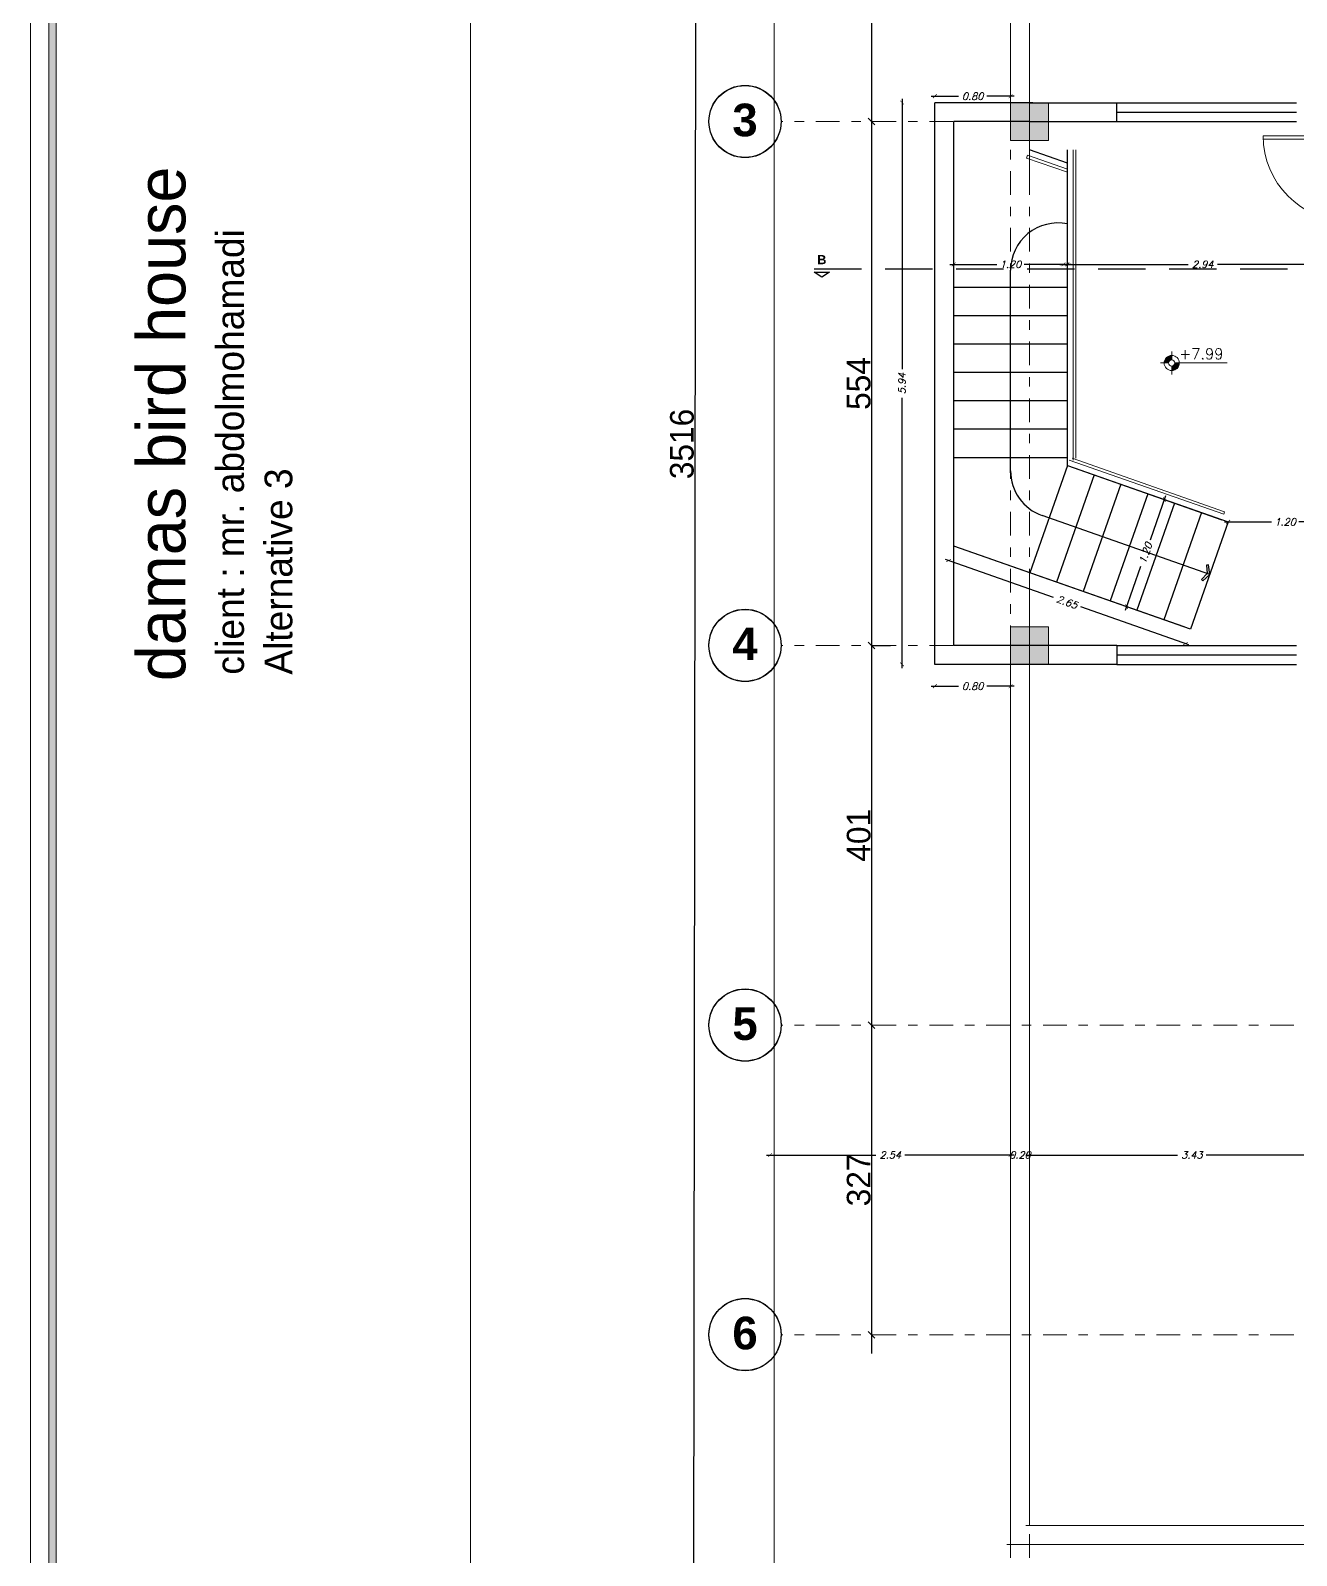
# Model space of a CAD drawing. Header units: metres. Extents: x 294 to 1101, y -498 to -355.
# Drawn here: x 568.77 to 582.14, y -400.79 to -384.67 of the extents above; entities that cross this region are included whole.
import ezdxf

# ---------------------------------------------------------------- set-up
doc = ezdxf.new("R2010")
doc.units = ezdxf.units.M
doc.linetypes.add('DASHDOT2', pattern=[0.5, 0.25, -0.125, 0, -0.125])
doc.linetypes.add('DASHED', pattern=[0.75, 0.5, -0.25])
for name, color, linetype, lineweight in [('19-JARDINERIA', 80, 'Continuous', 0), ('2', 2, 'Continuous', 13), ('axe', 12, 'DASHDOT2', 9), ('clumn', 40, 'Continuous', 13), ('D', 2, 'Continuous', 13), ('dor', 30, 'Continuous', 13), ('elev1', 134, 'Continuous', 13), ('fur', 251, 'Continuous', 9), ('land', 96, 'Continuous', 15), ('wall', 7, 'Continuous', 25)]:
    doc.layers.add(name, color=color, linetype=linetype, lineweight=lineweight)
for name, color, linetype in [('4', 4, 'Continuous'), ('dim', 156, 'Continuous'), ('stair', 142, 'Continuous'), ('text', 3, 'Continuous'), ('win', 206, 'Continuous')]:
    doc.layers.add(name, color=color, linetype=linetype)
doc.styles.add('alalala', font='bgothm.ttf', dxfattribs={"height": 0.2})
doc.styles.add('ITALICC', font='italicc')
doc.styles.add('ROMAND', font='romand.shx', dxfattribs={"height": 0.2})
doc.dimstyles.new('dim200', dxfattribs={"dimscale": 0.4, "dimtxt": 0.1885, "dimasz": 0.1, "dimexe": 0.15, "dimexo": 0.25, "dimgap": 0.07, "dimtad": 0, "dimzin": 0, "dimdsep": 46, "dimtxsty": 'ITALICC', "dimblk": 'ARCHTICK', "dimcen": 0.09, "dimdle": 0.1, "dimse1": 1, "dimse2": 1, "dimclrd": 211, "dimclrt": 3, "dimadec": 0, "dimazin": 0, "dimtfac": 1, "dimtix": 1, "dimtofl": 0, "dimtmove": 0, "dimatfit": 3, "dimldrblk": 'ARCHTICK', "dimfxl": 1, "dimtolj": 1, "dimtzin": 0, "dimlwd": 25, "dimarcsym": 0})
doc.dimstyles.new('DIMA', dxfattribs={"dimtxt": 0.25, "dimasz": 0.07, "dimexe": 0.2, "dimexo": 0.2, "dimgap": 0.01, "dimtad": 1, "dimdec": 0, "dimlfac": 100, "dimrnd": 1, "dimzin": 0, "dimdsep": 46, "dimtxsty": 'Standard', "dimblk1": 'OBLIQUE', "dimblk2": 'OBLIQUE', "dimsah": 1, "dimcen": 0.09, "dimdle": 0.2, "dimclrd": 1, "dimclre": 1, "dimclrt": 2, "dimadec": 0, "dimazin": 0, "dimtfac": 1, "dimtdec": 0, "dimtofl": 0, "dimtmove": 2, "dimatfit": 3, "dimldrblk": 'OBLIQUE', "dimfxl": 1, "dimtolj": 1, "dimtzin": 0, "dimarcsym": 0})

# ---------------------------------------------------------------- blocks, each defined once
blk = doc.blocks.new('_OBLIQUE')
at = {"color": 0, "linetype": 'ByBlock'}
blk.add_line((-0.5, -0.5), (0.5, 0.5), dxfattribs=at)
blk = doc.blocks.new('*D123')
at = {"layer": 'DEFPOINTS', "color": 0, "transparency": 16777216}
for p in [(576.626, -371.466), (575.764, -406.621), (576.582, -406.622)]:
    blk.add_point(p, dxfattribs=at)
at = {"layer": 'wall', "color": 1, "lineweight": -2, "transparency": 16777216}
for p, q in [((575.808, -371.265), (575.764, -406.821)), ((576.426, -371.465), (575.608, -371.464)), ((576.382, -406.622), (575.564, -406.621))]:
    blk.add_line(p, q, dxfattribs=at)
at = {"layer": 'wall', "color": 1, "lineweight": -2, "transparency": 16777216, "xscale": 0.07, "yscale": 0.07, "zscale": 0.07}
for p, rotation in [((575.808, -371.465), 89.92916281590118), ((575.764, -406.621), 269.9291628159012)]:
    blk.add_blockref('_OBLIQUE', p, dxfattribs=dict(at, rotation=rotation))
at = {"layer": 'wall', "color": 2, "transparency": 16777216, "insert": (575.651, -389.043), "char_height": 0.25, "attachment_point": 5, "rotation": 89.9292}
blk.add_mtext('\\A1;3516', dxfattribs=at)
blk = doc.blocks.new('D100r')
at = {"layer": 'dor'}
for p, q in [((-99.085, -11.965), (-99.085, -12.865)), ((-99.05, -12.865), (-99.05, -11.965)), ((-100, -12.87), (-100, -12.85)), ((-100, -12.85), (-99.97, -12.85)), ((-99.97, -12.85), (-99.97, -12.88)), ((-99.97, -12.88), (-99.95, -12.88)), ((-99.95, -12.88), (-99.95, -13)), ((-99.085, -12.865), (-99.05, -12.865)), ((-99.05, -12.88), (-99.05, -13)), ((-99.03, -12.88), (-99.05, -12.88)), ((-99, -12.85), (-99.03, -12.85)), ((-99.03, -12.85), (-99.03, -12.88)), ((-99, -12.87), (-99, -12.85)), ((-100, -13), (-100, -12.98)), ((-99.95, -13), (-100, -13)), ((-99.05, -13), (-99, -13)), ((-99, -13), (-99, -12.98))]:
    blk.add_line(p, q, dxfattribs=at)
blk.add_arc((-99.05, -12.865), 0.9, 90, 180, dxfattribs=at)
blk = doc.blocks.new('A$C6C9229B2')
at = {"layer": 'dim'}
h = blk.add_hatch(color=256, dxfattribs=at)
h.paths.add_polyline_path([(0.294, 0.376), (0.294, 0.492, 0.414214), (0.098, 0.296), (0.214, 0.296, -0.414214)])
h.paths.add_polyline_path([(0.49, 0.296), (0.373, 0.296, -0.414214), (0.294, 0.217), (0.294, 0.1, 0.414214)])
at = {"layer": '2'}
for p, q in [((0.294, 0.592), (0.294, 0.376)), ((0, 0.296), (0.214, 0.296)), ((0.294, 0.217), (0.294, 0)), ((0.373, 0.296), (1.727, 0.296))]:
    blk.add_line(p, q, dxfattribs=at)
for radius in [0.196, 0.0796]:
    blk.add_circle((0.294, 0.296), radius, dxfattribs=at)
blk = doc.blocks.new('_ArchTick')
at = {"color": 0, "linetype": 'ByBlock', "const_width": 0.15}
blk.add_lwpolyline([(-0.5, -0.5), (0.5, 0.5)], dxfattribs=at)
blk = doc.blocks.new('*D130')
at = {"layer": 'DEFPOINTS', "color": 0, "transparency": 16777216}
for p in [(580.746, -389.629), (580.746, -389.629), (580.349, -390.762)]:
    blk.add_point(p, dxfattribs=at)
at = {"layer": 'stair', "color": 211, "linetype": 'Continuous', "lineweight": 25, "transparency": 16777216}
for p, q in [((580.76, -389.592), (580.596, -390.059)), ((580.336, -390.8), (580.5, -390.332))]:
    blk.add_line(p, q, dxfattribs=at)
at = {"layer": 'stair', "color": 211, "lineweight": 25, "transparency": 16777216, "xscale": 0.04000000000000001, "yscale": 0.04000000000000001, "zscale": 0.04000000000000001}
for p, rotation in [((580.746, -389.629), 70.67385608862844), ((580.349, -390.762), 250.6738560886284)]:
    blk.add_blockref('_ArchTick', p, dxfattribs=dict(at, rotation=rotation))
at = {"layer": 'stair', "color": 3, "transparency": 16777216, "insert": (580.548, -390.196), "char_height": 0.0754, "attachment_point": 5, "rotation": 70.6739, "style": 'ITALICC'}
blk.add_mtext('\\A1;1.20', dxfattribs=at)
blk = doc.blocks.new('*D251')
at = {"layer": 'DEFPOINTS', "color": 0, "transparency": 16777216}
for p in [(578.522, -387.145), (579.722, -387.145), (579.722, -387.145)]:
    blk.add_point(p, dxfattribs=at)
at = {"layer": 'wall', "color": 211, "linetype": 'Continuous', "lineweight": 25, "transparency": 16777216}
for p, q in [((578.482, -387.145), (578.977, -387.145)), ((579.762, -387.145), (579.267, -387.145))]:
    blk.add_line(p, q, dxfattribs=at)
at = {"layer": 'wall', "color": 211, "lineweight": 25, "transparency": 16777216, "xscale": 0.04000000000000001, "yscale": 0.04000000000000001, "zscale": 0.04000000000000001, "rotation": 180}
blk.add_blockref('_ArchTick', (578.522, -387.145), dxfattribs=at)
at = {"layer": 'wall', "color": 211, "lineweight": 25, "transparency": 16777216, "xscale": 0.04000000000000001, "yscale": 0.04000000000000001, "zscale": 0.04000000000000001}
blk.add_blockref('_ArchTick', (579.722, -387.145), dxfattribs=at)
at = {"layer": 'wall', "color": 3, "transparency": 16777216, "insert": (579.122, -387.145), "char_height": 0.0754, "attachment_point": 5, "style": 'ITALICC'}
blk.add_mtext('\\A1;1.20', dxfattribs=at)
blk = doc.blocks.new('*D252')
at = {"layer": 'DEFPOINTS', "color": 0, "transparency": 16777216}
for p in [(578.522, -390.121), (581.024, -390.998), (580.97, -391.152)]:
    blk.add_point(p, dxfattribs=at)
at = {"layer": 'wall', "color": 211, "linetype": 'Continuous', "lineweight": 25, "transparency": 16777216}
for p, q in [((578.431, -390.261), (579.572, -390.662)), ((581.007, -391.165), (579.866, -390.764))]:
    blk.add_line(p, q, dxfattribs=at)
at = {"layer": 'wall', "color": 211, "lineweight": 25, "transparency": 16777216, "xscale": 0.04000000000000001, "yscale": 0.04000000000000001, "zscale": 0.04000000000000001}
for p, rotation in [((578.468, -390.274), 160.6738560886308), ((580.97, -391.152), 340.6738560886308)]:
    blk.add_blockref('_ArchTick', p, dxfattribs=dict(at, rotation=rotation))
at = {"layer": 'wall', "color": 3, "transparency": 16777216, "insert": (579.719, -390.713), "char_height": 0.0754, "attachment_point": 5, "rotation": 340.6739, "style": 'ITALICC'}
blk.add_mtext('\\A1;2.65', dxfattribs=at)
blk = doc.blocks.new('*D253')
at = {"layer": 'DEFPOINTS', "color": 0, "transparency": 16777216}
for p in [(579.682, -387.145), (582.625, -387.145), (582.625, -389.964)]:
    blk.add_point(p, dxfattribs=at)
at = {"layer": 'wall', "color": 211, "linetype": 'Continuous', "lineweight": 25, "transparency": 16777216}
for p, q in [((579.642, -387.145), (581, -387.145)), ((582.665, -387.145), (581.307, -387.145))]:
    blk.add_line(p, q, dxfattribs=at)
at = {"layer": 'wall', "color": 211, "lineweight": 25, "transparency": 16777216, "xscale": 0.04000000000000001, "yscale": 0.04000000000000001, "zscale": 0.04000000000000001, "rotation": 180}
blk.add_blockref('_ArchTick', (579.682, -387.145), dxfattribs=at)
at = {"layer": 'wall', "color": 211, "lineweight": 25, "transparency": 16777216, "xscale": 0.04000000000000001, "yscale": 0.04000000000000001, "zscale": 0.04000000000000001}
blk.add_blockref('_ArchTick', (582.625, -387.145), dxfattribs=at)
at = {"layer": 'wall', "color": 3, "transparency": 16777216, "insert": (581.153, -387.145), "char_height": 0.0754, "attachment_point": 5, "style": 'ITALICC'}
blk.add_mtext('\\A1;2.94', dxfattribs=at)
blk = doc.blocks.new('*D127')
at = {"layer": 'DEFPOINTS', "color": 0, "transparency": 16777216}
for p in [(581.753, -385.437), (582.293, -385.437), (582.293, -385.637)]:
    blk.add_point(p, dxfattribs=at)
at = {"layer": 'wall', "color": 211, "linetype": 'Continuous', "lineweight": 25, "transparency": 16777216}
for p, q in [((582.293, -385.437), (582.293, -385.397)), ((582.293, -385.637), (582.293, -385.677))]:
    blk.add_line(p, q, dxfattribs=at)
at = {"layer": 'wall', "color": 211, "lineweight": 25, "transparency": 16777216, "xscale": 0.04000000000000001, "yscale": 0.04000000000000001, "zscale": 0.04000000000000001}
for p, rotation in [((582.293, -385.437), 270), ((582.293, -385.637), 90)]:
    blk.add_blockref('_ArchTick', p, dxfattribs=dict(at, rotation=rotation))
at = {"layer": 'wall', "color": 3, "transparency": 16777216, "insert": (582.293, -385.537), "char_height": 0.0754, "attachment_point": 5, "rotation": 90, "style": 'ITALICC'}
blk.add_mtext('\\A1;0.20', dxfattribs=at)
blk = doc.blocks.new('*D264')
at = {"layer": 'DEFPOINTS', "color": 0, "transparency": 16777216}
for p in [(581.421, -389.866), (582.625, -389.866), (582.625, -389.866)]:
    blk.add_point(p, dxfattribs=at)
at = {"layer": 'wall', "color": 211, "linetype": 'Continuous', "lineweight": 25, "transparency": 16777216}
for p, q in [((581.381, -389.866), (581.878, -389.866)), ((582.665, -389.866), (582.167, -389.866))]:
    blk.add_line(p, q, dxfattribs=at)
at = {"layer": 'wall', "color": 211, "lineweight": 25, "transparency": 16777216, "xscale": 0.04000000000000001, "yscale": 0.04000000000000001, "zscale": 0.04000000000000001, "rotation": 180}
blk.add_blockref('_ArchTick', (581.421, -389.866), dxfattribs=at)
at = {"layer": 'wall', "color": 211, "lineweight": 25, "transparency": 16777216, "xscale": 0.04000000000000001, "yscale": 0.04000000000000001, "zscale": 0.04000000000000001}
blk.add_blockref('_ArchTick', (582.625, -389.866), dxfattribs=at)
at = {"layer": 'wall', "color": 3, "transparency": 16777216, "insert": (582.023, -389.866), "char_height": 0.0754, "attachment_point": 5, "style": 'ITALICC'}
blk.add_mtext('\\A1;1.20', dxfattribs=at)
blk = doc.blocks.new('*D275')
at = {"layer": 'DEFPOINTS', "color": 0, "transparency": 16777216}
for p in [(578.322, -385.369), (578.322, -385.737), (579.122, -385.737)]:
    blk.add_point(p, dxfattribs=at)
at = {"layer": 'wall', "color": 211, "linetype": 'Continuous', "lineweight": 25, "transparency": 16777216}
for p, q in [((578.282, -385.369), (578.572, -385.369)), ((579.162, -385.369), (578.872, -385.369))]:
    blk.add_line(p, q, dxfattribs=at)
at = {"layer": 'wall', "color": 211, "lineweight": 25, "transparency": 16777216, "xscale": 0.04000000000000001, "yscale": 0.04000000000000001, "zscale": 0.04000000000000001, "rotation": 180}
blk.add_blockref('_ArchTick', (578.322, -385.369), dxfattribs=at)
at = {"layer": 'wall', "color": 211, "lineweight": 25, "transparency": 16777216, "xscale": 0.04000000000000001, "yscale": 0.04000000000000001, "zscale": 0.04000000000000001}
blk.add_blockref('_ArchTick', (579.122, -385.369), dxfattribs=at)
at = {"layer": 'wall', "color": 3, "transparency": 16777216, "insert": (578.722, -385.369), "char_height": 0.0754, "attachment_point": 5, "style": 'ITALICC'}
blk.add_mtext('\\A1;0.80', dxfattribs=at)
blk = doc.blocks.new('*D276')
at = {"layer": 'DEFPOINTS', "color": 0, "transparency": 16777216}
for p in [(578.322, -385.437), (577.976, -391.372), (578.322, -391.372)]:
    blk.add_point(p, dxfattribs=at)
at = {"layer": 'wall', "color": 211, "linetype": 'Continuous', "lineweight": 25, "transparency": 16777216}
for p, q in [((577.976, -385.397), (577.976, -388.253)), ((577.976, -391.412), (577.976, -388.556))]:
    blk.add_line(p, q, dxfattribs=at)
at = {"layer": 'wall', "color": 211, "lineweight": 25, "transparency": 16777216, "xscale": 0.04000000000000001, "yscale": 0.04000000000000001, "zscale": 0.04000000000000001}
for p, rotation in [((577.976, -385.437), 90), ((577.976, -391.372), 270)]:
    blk.add_blockref('_ArchTick', p, dxfattribs=dict(at, rotation=rotation))
at = {"layer": 'wall', "color": 3, "transparency": 16777216, "insert": (577.976, -388.404), "char_height": 0.0754, "attachment_point": 5, "rotation": 90, "style": 'ITALICC'}
blk.add_mtext('\\A1;5.94', dxfattribs=at)
blk = doc.blocks.new('*D277')
at = {"layer": 'DEFPOINTS', "color": 0, "transparency": 16777216}
for p in [(578.322, -391.372), (579.122, -391.372), (579.122, -391.602)]:
    blk.add_point(p, dxfattribs=at)
at = {"layer": 'wall', "color": 211, "linetype": 'Continuous', "lineweight": 25, "transparency": 16777216}
for p, q in [((578.282, -391.602), (578.572, -391.602)), ((579.162, -391.602), (578.872, -391.602))]:
    blk.add_line(p, q, dxfattribs=at)
at = {"layer": 'wall', "color": 211, "lineweight": 25, "transparency": 16777216, "xscale": 0.04000000000000001, "yscale": 0.04000000000000001, "zscale": 0.04000000000000001, "rotation": 180}
blk.add_blockref('_ArchTick', (578.322, -391.602), dxfattribs=at)
at = {"layer": 'wall', "color": 211, "lineweight": 25, "transparency": 16777216, "xscale": 0.04000000000000001, "yscale": 0.04000000000000001, "zscale": 0.04000000000000001}
blk.add_blockref('_ArchTick', (579.122, -391.602), dxfattribs=at)
at = {"layer": 'wall', "color": 3, "transparency": 16777216, "insert": (578.722, -391.602), "char_height": 0.0754, "attachment_point": 5, "style": 'ITALICC'}
blk.add_mtext('\\A1;0.80', dxfattribs=at)
blk = doc.blocks.new('*D129')
at = {"layer": 'DEFPOINTS', "color": 0, "transparency": 16777216}
for p in [(576.582, -396.555), (579.122, -396.555), (579.122, -396.555)]:
    blk.add_point(p, dxfattribs=at)
at = {"layer": 'wall', "color": 211, "linetype": 'Continuous', "lineweight": 25, "transparency": 16777216}
for p, q in [((576.542, -396.555), (577.698, -396.555)), ((579.162, -396.555), (578.006, -396.555))]:
    blk.add_line(p, q, dxfattribs=at)
at = {"layer": 'wall', "color": 211, "lineweight": 25, "transparency": 16777216, "xscale": 0.04000000000000001, "yscale": 0.04000000000000001, "zscale": 0.04000000000000001, "rotation": 180}
blk.add_blockref('_ArchTick', (576.582, -396.555), dxfattribs=at)
at = {"layer": 'wall', "color": 211, "lineweight": 25, "transparency": 16777216, "xscale": 0.04000000000000001, "yscale": 0.04000000000000001, "zscale": 0.04000000000000001}
blk.add_blockref('_ArchTick', (579.122, -396.555), dxfattribs=at)
at = {"layer": 'wall', "color": 3, "transparency": 16777216, "insert": (577.852, -396.555), "char_height": 0.0754, "attachment_point": 5, "style": 'ITALICC'}
blk.add_mtext('\\A1;2.54', dxfattribs=at)
blk = doc.blocks.new('*D278')
at = {"layer": 'DEFPOINTS', "color": 0, "transparency": 16777216}
for p in [(579.122, -396.555), (579.322, -396.555), (579.322, -397.535)]:
    blk.add_point(p, dxfattribs=at)
at = {"layer": 'wall', "color": 211, "linetype": 'Continuous', "lineweight": 25, "transparency": 16777216}
for p, q in [((579.122, -396.555), (579.082, -396.555)), ((579.322, -396.555), (579.362, -396.555))]:
    blk.add_line(p, q, dxfattribs=at)
at = {"layer": 'wall', "color": 211, "lineweight": 25, "transparency": 16777216, "xscale": 0.04000000000000001, "yscale": 0.04000000000000001, "zscale": 0.04000000000000001}
blk.add_blockref('_ArchTick', (579.122, -396.555), dxfattribs=at)
at = {"layer": 'wall', "color": 211, "lineweight": 25, "transparency": 16777216, "xscale": 0.04000000000000001, "yscale": 0.04000000000000001, "zscale": 0.04000000000000001, "rotation": 180}
blk.add_blockref('_ArchTick', (579.322, -396.555), dxfattribs=at)
at = {"layer": 'wall', "color": 3, "transparency": 16777216, "insert": (579.222, -396.555), "char_height": 0.0754, "attachment_point": 5, "style": 'ITALICC'}
blk.add_mtext('\\A1;0.20', dxfattribs=at)
blk = doc.blocks.new('*D279')
at = {"layer": 'DEFPOINTS', "color": 0, "transparency": 16777216}
for p in [(582.755, -396.555), (582.755, -396.555), (579.322, -397.535)]:
    blk.add_point(p, dxfattribs=at)
at = {"layer": 'wall', "color": 211, "linetype": 'Continuous', "lineweight": 25, "transparency": 16777216}
for p, q in [((579.282, -396.555), (580.886, -396.555)), ((582.795, -396.555), (581.19, -396.555))]:
    blk.add_line(p, q, dxfattribs=at)
at = {"layer": 'wall', "color": 211, "lineweight": 25, "transparency": 16777216, "xscale": 0.04000000000000001, "yscale": 0.04000000000000001, "zscale": 0.04000000000000001, "rotation": 180}
blk.add_blockref('_ArchTick', (579.322, -396.555), dxfattribs=at)
at = {"layer": 'wall', "color": 211, "lineweight": 25, "transparency": 16777216, "xscale": 0.04000000000000001, "yscale": 0.04000000000000001, "zscale": 0.04000000000000001}
blk.add_blockref('_ArchTick', (582.755, -396.555), dxfattribs=at)
at = {"layer": 'wall', "color": 3, "transparency": 16777216, "insert": (581.038, -396.555), "char_height": 0.0754, "attachment_point": 5, "style": 'ITALICC'}
blk.add_mtext('\\A1;3.43', dxfattribs=at)
blk = doc.blocks.new('CLUMN')
at = {"layer": 'clumn', "color": 1}
for p, q in [((879.993, 254.345), (879.993, 253.145)), ((879.393, 253.745), (880.593, 253.745))]:
    blk.add_line(p, q, dxfattribs=at)
at = {"layer": 'clumn'}
blk.add_lwpolyline([(879.793, 253.545), (880.193, 253.545), (880.193, 253.945), (879.793, 253.945)], close=True, dxfattribs=at)
blk = doc.blocks.new('*D342')
at = {"layer": 'DEFPOINTS', "color": 0, "transparency": 16777216}
for p in [(577.654, -380.611), (577.654, -385.637), (577.654, -385.637)]:
    blk.add_point(p, dxfattribs=at)
at = {"layer": 'wall', "color": 1, "lineweight": -2, "transparency": 16777216}
blk.add_line((577.654, -380.411), (577.654, -385.837), dxfattribs=at)
at = {"layer": 'wall', "color": 1, "lineweight": -2, "transparency": 16777216, "xscale": 0.07, "yscale": 0.07, "zscale": 0.07}
for p, rotation in [((577.654, -380.611), 90), ((577.654, -385.637), 270)]:
    blk.add_blockref('_OBLIQUE', p, dxfattribs=dict(at, rotation=rotation))
at = {"layer": 'wall', "color": 2, "transparency": 16777216, "insert": (577.519, -383.124), "char_height": 0.25, "attachment_point": 5, "rotation": 90}
blk.add_mtext('\\A1;503', dxfattribs=at)
blk = doc.blocks.new('*D343')
at = {"layer": 'DEFPOINTS', "color": 0, "transparency": 16777216}
for p in [(577.654, -385.637), (577.458, -391.172), (577.654, -391.172)]:
    blk.add_point(p, dxfattribs=at)
at = {"layer": 'wall', "color": 1, "lineweight": -2, "transparency": 16777216}
for p, q in [((577.654, -385.437), (577.654, -391.372)), ((577.658, -391.172), (577.854, -391.172))]:
    blk.add_line(p, q, dxfattribs=at)
at = {"layer": 'wall', "color": 1, "lineweight": -2, "transparency": 16777216, "xscale": 0.07, "yscale": 0.07, "zscale": 0.07}
for p, rotation in [((577.654, -385.637), 90), ((577.654, -391.172), 270)]:
    blk.add_blockref('_OBLIQUE', p, dxfattribs=dict(at, rotation=rotation))
at = {"layer": 'wall', "color": 2, "transparency": 16777216, "insert": (577.519, -388.404), "char_height": 0.25, "attachment_point": 5, "rotation": 90}
blk.add_mtext('\\A1;554', dxfattribs=at)
blk = doc.blocks.new('*D350')
at = {"layer": 'DEFPOINTS', "color": 0, "transparency": 16777216}
for p in [(577.458, -391.172), (577.654, -395.183), (577.654, -395.183)]:
    blk.add_point(p, dxfattribs=at)
at = {"layer": 'wall', "color": 1, "lineweight": -2, "transparency": 16777216}
for p, q in [((577.654, -390.972), (577.654, -395.383)), ((577.658, -391.172), (577.854, -391.172))]:
    blk.add_line(p, q, dxfattribs=at)
at = {"layer": 'wall', "color": 1, "lineweight": -2, "transparency": 16777216, "xscale": 0.07, "yscale": 0.07, "zscale": 0.07}
for p, rotation in [((577.654, -391.172), 90), ((577.654, -395.183), 270)]:
    blk.add_blockref('_OBLIQUE', p, dxfattribs=dict(at, rotation=rotation))
at = {"layer": 'wall', "color": 2, "transparency": 16777216, "insert": (577.519, -393.177), "char_height": 0.25, "attachment_point": 5, "rotation": 90}
blk.add_mtext('\\A1;401', dxfattribs=at)
blk = doc.blocks.new('*D351')
at = {"layer": 'DEFPOINTS', "color": 0, "transparency": 16777216}
for p in [(577.654, -395.183), (577.654, -398.453), (577.654, -398.453)]:
    blk.add_point(p, dxfattribs=at)
at = {"layer": 'wall', "color": 1, "lineweight": -2, "transparency": 16777216}
blk.add_line((577.654, -394.983), (577.654, -398.653), dxfattribs=at)
at = {"layer": 'wall', "color": 1, "lineweight": -2, "transparency": 16777216, "xscale": 0.07, "yscale": 0.07, "zscale": 0.07}
for p, rotation in [((577.654, -395.183), 90), ((577.654, -398.453), 270)]:
    blk.add_blockref('_OBLIQUE', p, dxfattribs=dict(at, rotation=rotation))
at = {"layer": 'wall', "color": 2, "transparency": 16777216, "insert": (577.519, -396.818), "char_height": 0.25, "attachment_point": 5, "rotation": 90}
blk.add_mtext('\\A1;327', dxfattribs=at)

msp = doc.modelspace()

# ---------------------------------------------------------------- hatches: boundary and pattern name
at = {"layer": '19-JARDINERIA'}
h = msp.add_hatch(color=251, dxfattribs=at)
h.paths.add_polyline_path([(568.962, -363.812), (568.962, -408.823), (600.78, -408.823), (600.78, -363.812)])
h.paths.add_polyline_path([(569.04, -363.89), (569.04, -408.745), (600.702, -408.745), (600.702, -363.89)], flags=16)
at = {"layer": 'clumn'}
h = msp.add_hatch(color=256, dxfattribs=at)
edge = h.paths.add_edge_path()
edge.add_line((578.722, -385.637), (579.922, -385.637))
edge = h.paths.add_edge_path()
edge.add_line((579.322, -386.237), (579.322, -385.037))
h.paths.add_polyline_path([(579.122, -385.437), (579.522, -385.437), (579.522, -385.837), (579.122, -385.837)])
h = msp.add_hatch(color=256, dxfattribs=at)
edge = h.paths.add_edge_path()
edge.add_line((578.722, -391.172), (579.922, -391.172))
edge = h.paths.add_edge_path()
edge.add_line((579.322, -391.772), (579.322, -390.572))
h.paths.add_polyline_path([(579.122, -390.972), (579.522, -390.972), (579.522, -391.372), (579.122, -391.372)])

# ---------------------------------------------------------------- linework, layer by layer
for p, q in [((578.322, -391.372), (578.322, -385.437)), ((578.522, -391.172), (578.522, -385.637))]:
    msp.add_line(p, q)
at = {"layer": '19-JARDINERIA', "color": 251}
msp.add_line((573.418, -363.89), (573.418, -408.745), dxfattribs=at)
for points in [[(568.768, -363.618), (568.768, -409.017), (600.974, -409.017), (600.974, -363.618)], [(568.962, -363.812), (568.962, -408.823), (600.78, -408.823), (600.78, -363.812)], [(569.04, -363.89), (569.04, -408.745), (600.702, -408.745), (600.702, -363.89)]]:
    msp.add_lwpolyline(points, close=True, dxfattribs=at)
at = {"layer": '4'}
for centre in [(576.317, -385.635), (576.317, -385.637), (576.317, -391.17), (576.317, -391.172), (576.317, -395.181), (576.317, -395.183), (576.317, -398.451), (576.317, -398.453)]:
    msp.add_circle(centre, 0.381, dxfattribs=at)
at = {"layer": 'axe'}
for p, q in [((579.12, -402.611), (579.12, -367.937)), ((579.322, -402.611), (579.322, -368.888)), ((598.915, -385.637), (576.699, -385.637)), ((598.915, -391.172), (576.699, -391.172)), ((598.915, -395.183), (576.699, -395.183)), ((598.915, -398.453), (576.699, -398.453))]:
    msp.add_line(p, q, dxfattribs=at)
at = {"layer": 'elev1'}
for p, q in [((579.302, -385.993), (579.292, -386.022)), ((579.722, -386.172), (579.292, -386.022)), ((579.722, -386.141), (579.302, -385.993)), ((579.782, -389.214), (579.782, -385.937)), ((579.812, -389.192), (579.812, -385.937)), ((579.742, -389.214), (581.374, -389.786)), ((579.772, -389.192), (581.384, -389.758)), ((581.384, -389.758), (581.374, -389.786))]:
    msp.add_line(p, q, dxfattribs=at)
at = {"layer": 'fur'}
for p, q in [((579.322, -385.737), (579.322, -377.611)), ((579.122, -385.737), (579.122, -380.411)), ((579.122, -400.669), (579.122, -391.372)), ((579.322, -400.469), (579.322, -391.372)), ((593.964, -400.469), (579.282, -400.469)), ((594.164, -400.669), (579.082, -400.669))]:
    msp.add_line(p, q, dxfattribs=at)
at = {"layer": 'land'}
msp.add_lwpolyline([(596.62, -366.108), (576.626, -371.466), (576.626, -406.815), (590.548, -402.737), (596.62, -401.157)], close=True, dxfattribs=at)
at = {"layer": 'stair'}
for p, q in [((579.722, -386.077), (579.322, -385.937)), ((579.722, -387.349), (579.722, -385.937)), ((579.122, -389.346), (579.122, -387.208)), ((579.722, -387.388), (578.522, -387.388)), ((579.722, -389.27), (579.722, -387.349)), ((579.722, -387.688), (578.522, -387.688)), ((579.722, -387.988), (578.522, -387.988)), ((579.722, -388.288), (578.522, -388.288)), ((579.722, -388.588), (578.522, -388.588)), ((579.722, -388.888), (578.522, -388.888)), ((579.722, -389.188), (578.522, -389.188)), ((579.722, -389.27), (579.325, -390.403)), ((580.005, -389.369), (579.608, -390.502)), ((579.722, -389.27), (581.355, -389.843)), ((579.722, -389.27), (581.421, -389.866)), ((580.288, -389.469), (579.891, -390.601)), ((580.571, -389.568), (580.174, -390.7)), ((580.854, -389.667), (580.457, -390.8)), ((581.226, -390.42), (579.457, -389.799)), ((581.138, -389.767), (580.74, -390.899)), ((581.421, -389.866), (581.024, -390.998)), ((580.957, -390.975), (578.522, -390.121)), ((581.024, -390.998), (578.522, -390.121)), ((581.214, -390.32), (581.194, -390.323)), ((581.194, -390.323), (581.198, -390.41)), ((581.226, -390.42), (581.214, -390.32)), ((581.141, -390.474), (581.198, -390.41)), ((581.155, -390.49), (581.141, -390.474)), ((581.226, -390.42), (581.155, -390.49))]:
    msp.add_line(p, q, dxfattribs=at)
for centre, start, end in [((579.622, -387.208), 78.463, 180), ((579.622, -389.327), 180, 250.6739)]:
    msp.add_arc(centre, 0.5, start, end, dxfattribs=at)
at = {"layer": 'text', "linetype": 'DASHED'}
for p, q in [((577.049, -387.192), (595.905, -387.192)), ((577.049, -387.226), (577.209, -387.226)), ((577.129, -387.28), (577.049, -387.226)), ((577.209, -387.226), (577.129, -387.28))]:
    msp.add_line(p, q, dxfattribs=at)
at = {"layer": 'wall'}
for p, q in [((579.356, -385.437), (578.322, -385.437)), ((579.322, -385.437), (580.244, -385.437)), ((580.244, -385.637), (580.244, -385.437)), ((579.322, -385.637), (578.522, -385.637)), ((579.322, -385.637), (580.244, -385.637)), ((578.322, -386.055), (578.322, -385.937)), ((580.244, -391.172), (578.522, -391.172)), ((580.244, -391.172), (580.244, -391.372)), ((580.244, -391.372), (578.322, -391.372))]:
    msp.add_line(p, q, dxfattribs=at)
at = {"layer": 'win'}
for p, q in [((580.244, -385.437), (582.143, -385.437)), ((580.244, -385.537), (582.143, -385.537)), ((580.244, -385.637), (582.143, -385.637)), ((580.244, -391.172), (582.143, -391.172)), ((580.244, -391.272), (582.143, -391.272)), ((580.244, -391.372), (582.143, -391.372))]:
    msp.add_line(p, q, dxfattribs=at)

# ---------------------------------------------------------------- block references
at = {"layer": 'clumn', "xscale": -1, "rotation": 180}
for p in [(-300.671, -131.892), (-300.671, -137.428)]:
    msp.add_blockref('CLUMN', p, dxfattribs=at)
at = {"layer": 'dor', "rotation": 90.00000000000514}
msp.add_blockref('D100r', (569.825, -286.737), dxfattribs=at)
at = {"layer": 'wall', "xscale": 0.4082351196449411, "yscale": 0.4082351196449411, "zscale": 0.4082351196449411}
msp.add_blockref('A$C6C9229B2', (580.705, -388.308), dxfattribs=at)

# ---------------------------------------------------------------- texts
at = {"char_height": 0.34453, "width": 0.96091, "attachment_point": 1}
for s, insert in [('{\\fArial|b1|i0|c0|p34;3}', (576.183, -385.447)), ('{\\fArial|b1|i0|c0|p34;4}', (576.183, -390.982)), ('{\\fArial|b1|i0|c0|p34;5}', (576.183, -394.995)), ('{\\fArial|b1|i0|c0|p34;6}', (576.183, -398.263))]:
    msp.add_mtext(s, dxfattribs=dict(at, insert=insert))
at = {"layer": '19-JARDINERIA', "color": 251, "style": 'alalala'}
for s, height, p in [('damas bird house', 0.51146, (570.404, -391.549)), ('client : mr. abdolmohamadi', 0.29316, (571.023, -391.48)), ('Alternative 3', 0.29316, (571.534, -391.48))]:
    msp.add_text(s, height=height, rotation=90, dxfattribs=at).set_placement(p)
at = {"layer": 'D', "style": 'ROMAND'}
msp.add_text('+7.99', height=0.1131, dxfattribs=at).set_placement((580.905, -388.147))
at = {"layer": 'text', "linetype": 'DASHED', "insert": (577.079, -387.047), "char_height": 0.09684, "width": 0.27008, "attachment_point": 1}
msp.add_mtext('{\\fArial|b1|i0|c0|p34;B}', dxfattribs=at)

# ---------------------------------------------------------------- dimensions: what is measured, and where the dimension line sits
at = {"layer": 'stair'}
dim = msp.add_aligned_dim(p1=(580.349, -390.762), p2=(580.746, -389.629), distance=0, dimstyle='dim200', dxfattribs=at)
dim.commit()
dim.dimension.update_dxf_attribs({"geometry": '*D130', "text_midpoint": (580.548, -390.196)})
at = {"layer": 'wall'}
for p1, p2, distance, dimstyle, picture, middle in [((576.626, -371.466), (576.582, -406.622), -0.818, 'DIMA', '*D123', (575.651, -389.043)), ((578.522, -390.121), (581.024, -390.998), -0.163, 'dim200', '*D252', (579.719, -390.713))]:
    dim = msp.add_aligned_dim(p1=p1, p2=p2, distance=distance, dimstyle=dimstyle, dxfattribs=at)
    dim.commit()
    dim.dimension.update_dxf_attribs({"geometry": picture, "text_midpoint": middle})
for base, p1, p2, dimstyle, picture, middle in [((577.654, -385.637), (577.654, -380.611), (577.654, -385.637), 'DIMA', '*D342', (577.519, -383.124)), ((577.6544, -391.1722), (577.6544, -385.6367), (577.4581, -391.1722), 'DIMA', '*D343', (577.5194, -388.4045)), ((577.9761, -391.3722), (578.3221, -385.4367), (578.3221, -391.3722), 'dim200', '*D276', (577.9761, -388.4045)), ((577.654, -395.183), (577.458, -391.172), (577.654, -395.183), 'DIMA', '*D350', (577.519, -393.177)), ((577.654, -398.453), (577.654, -395.183), (577.654, -398.453), 'DIMA', '*D351', (577.519, -396.818))]:
    dim = msp.add_linear_dim(base=base, p1=p1, p2=p2, angle=90, dimstyle=dimstyle, dxfattribs=at)
    dim.commit()
    dim.dimension.update_dxf_attribs({"geometry": picture, "text_midpoint": middle})
for base, p1, p2, picture, middle in [((578.322, -385.369), (579.122, -385.737), (578.322, -385.737), '*D275', (578.722, -385.369)), ((579.722, -387.145), (578.522, -387.145), (579.722, -387.145), '*D251', (579.122, -387.145)), ((582.625, -387.145), (579.682, -387.145), (582.625, -389.964), '*D253', (581.153, -387.145)), ((582.625, -389.866), (581.421, -389.866), (582.625, -389.866), '*D264', (582.023, -389.866)), ((579.122, -391.602), (578.322, -391.372), (579.122, -391.372), '*D277', (578.722, -391.602)), ((579.122, -396.555), (576.582, -396.555), (579.122, -396.555), '*D129', (577.852, -396.555))]:
    dim = msp.add_linear_dim(base=base, p1=p1, p2=p2, dimstyle='dim200', dxfattribs=at)
    dim.commit()
    dim.dimension.update_dxf_attribs({"geometry": picture, "text_midpoint": middle})
dim = msp.add_linear_dim(base=(582.293, -385.437), p1=(582.293, -385.637), p2=(581.753, -385.437), angle=90, dimstyle='dim200', override={"dimtmove": 1}, dxfattribs=at)
dim.commit()
dim.dimension.update_dxf_attribs({"geometry": '*D127', "text_midpoint": (582.293, -385.537)})
for base, p1, p2, picture, middle in [((579.322, -396.555), (579.122, -396.555), (579.322, -397.535), '*D278', (579.222, -396.555)), ((582.755, -396.555), (579.322, -397.535), (582.755, -396.555), '*D279', (581.038, -396.555))]:
    dim = msp.add_linear_dim(base=base, p1=p1, p2=p2, dimstyle='dim200', override={"dimtmove": 1}, dxfattribs=at)
    dim.commit()
    dim.dimension.update_dxf_attribs({"geometry": picture, "text_midpoint": middle})

doc.saveas('drawing.dxf')
